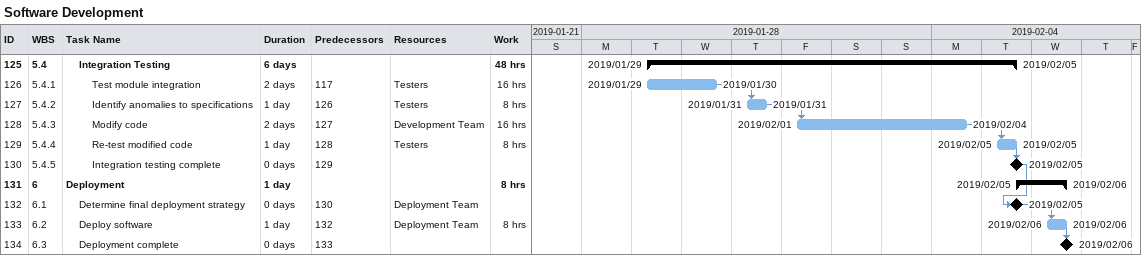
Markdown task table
Software Development

| ID | WBS | Task | Duration | Start | Finish | Predecessors | Resources | Work (h) |
|---|---|---|---|---|---|---|---|---|
| 125 | 5.4 | **Integration Testing** | 6d | 2019-01-29 | 2019-02-05 |  |  | 48 |
| 126 | 5.4.1 | Test module integration | 2d | 2019-01-29 | 2019-01-30 | 117 | Testers | 16 |
| 127 | 5.4.2 | Identify anomalies to specifications | 1d | 2019-01-31 | 2019-01-31 | 126 | Testers | 8 |
| 128 | 5.4.3 | Modify code | 2d | 2019-02-01 | 2019-02-04 | 127 | Development Team | 16 |
| 129 | 5.4.4 | Re-test modified code | 1d | 2019-02-05 | 2019-02-05 | 128 | Testers | 8 |
| 130 | 5.4.5 | Integration testing complete | 0d | 2019-02-05 | 2019-02-05 | 129 |  |  |
| 131 | 6 | **Deployment** | 1d | 2019-02-05 | 2019-02-06 |  |  | 8 |
| 132 | 6.1 | Determine final deployment strategy | 0d | 2019-02-05 | 2019-02-05 | 130 | Deployment Team |  |
| 133 | 6.2 | Deploy software | 1d | 2019-02-06 | 2019-02-06 | 132 | Deployment Team | 8 |
| 134 | 6.3 | Deployment complete | 0d | 2019-02-06 | 2019-02-06 | 133 |  |  |
